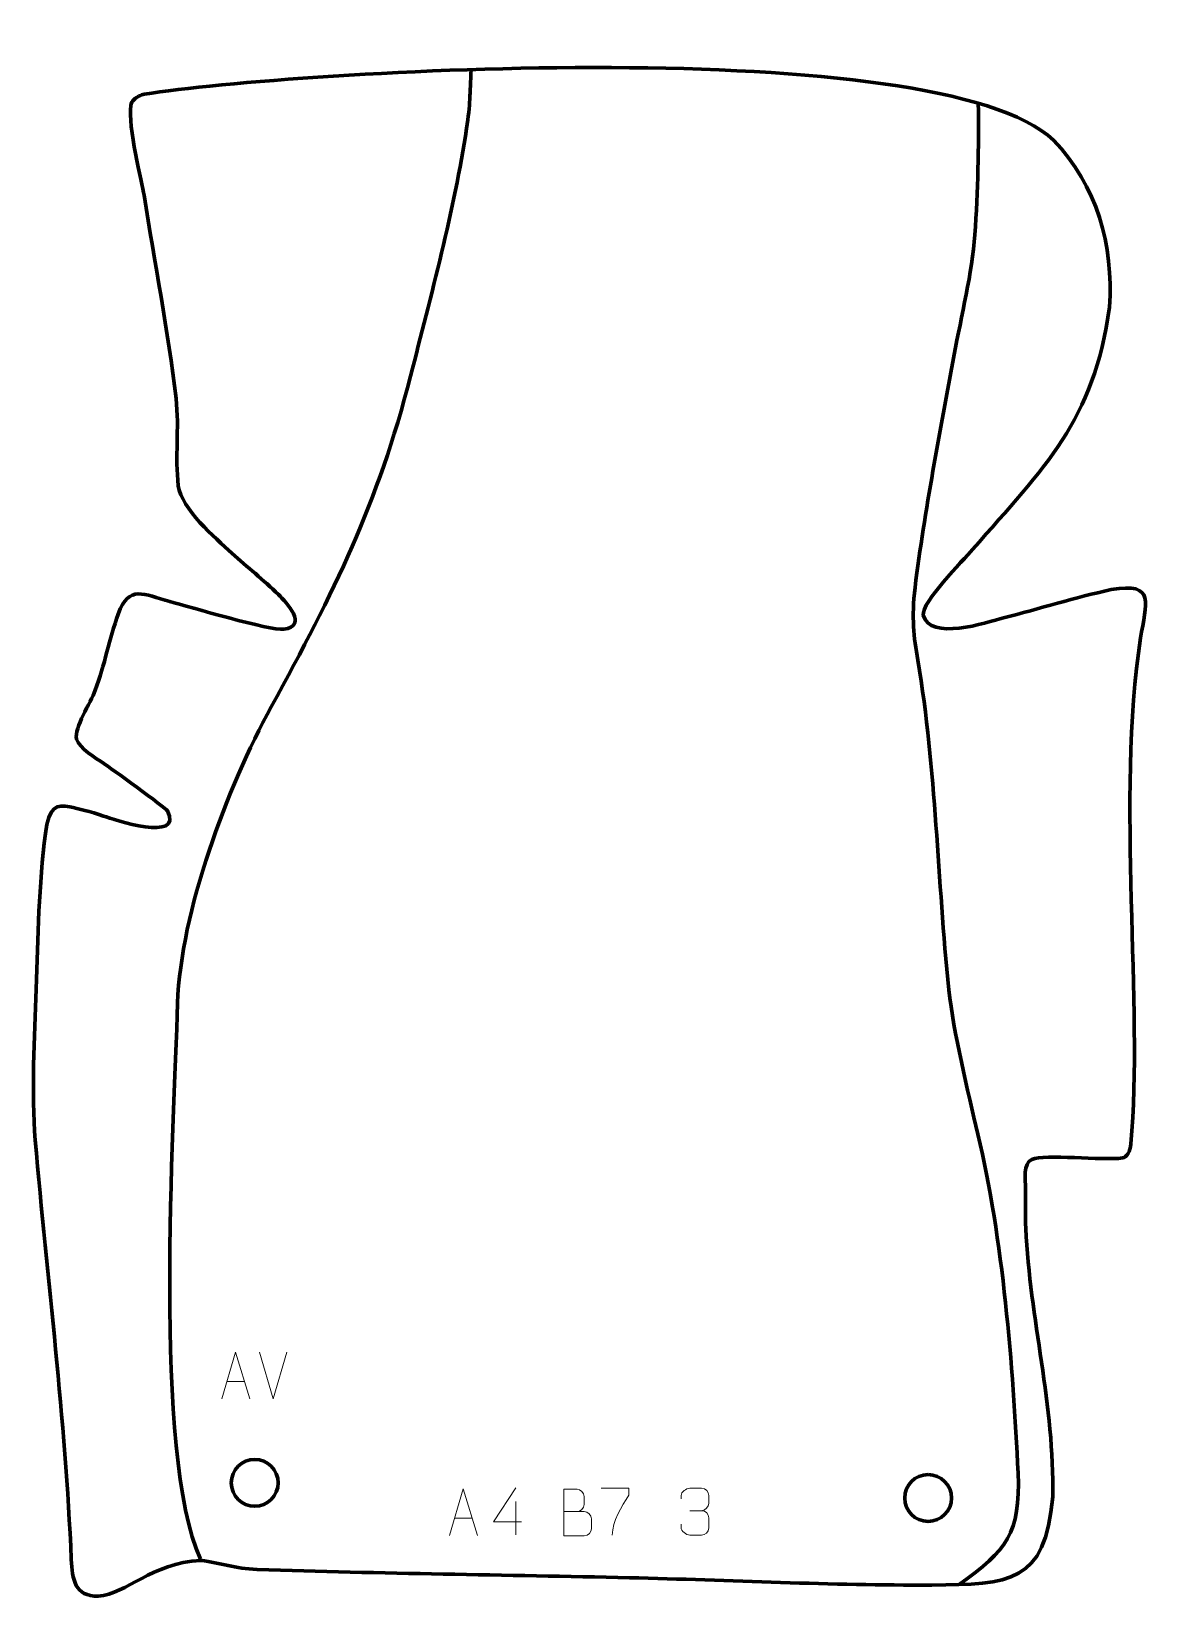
# Model space of a CAD drawing. Header units: millimetres. Extents: x -325 to 275, y -418 to 417.
import ezdxf

# ---------------------------------------------------------------- set-up
doc = ezdxf.new("R2010")
doc.units = ezdxf.units.MM
doc.header["$MEASUREMENT"] = 0
doc.layers.add('layer 2', color=7, linetype='Continuous')
doc.layers.add('layer 3', color=7, linetype='Continuous')

msp = doc.modelspace()

# ---------------------------------------------------------------- linework, layer by layer
at = {"layer": 'layer 2', "color": 142, "lineweight": 200}
for centre in [(-206.1326, -356.9749), (153.1718, -365.1108)]:
    msp.add_ellipse(centre, major_axis=(0, 12.5), ratio=1, dxfattribs=at)
at = {"layer": 'layer 2', "color": 142, "lineweight": 158}
for points, knots in [([(-235.1387, -397.7312), (-260.6228, -341.4102), (-249.2252, -168.0332), (-247.3258, -101.1489), (-247.3258, -101.1489), (-245.6147, -52.2262), (-220.8371, 13.9646), (-197.3203, 56.914), (-197.3203, 56.914), (-163.7534, 118.3291), (-140.5466, 164.8764), (-122.9937, 233.4098), (-122.9937, 233.4098), (-112.1078, 275.9125), (-99.6472, 322.2252), (-93.0702, 365.433), (-93.0702, 365.433), (-91.0591, 378.6455), (-91.4026, 383.5461), (-90.6828, 396.8882)], [0, 0, 0, 0, 0.16666667, 0.16666667, 0.16666667, 0.16666667, 0.33333333, 0.33333333, 0.33333333, 0.33333333, 0.5, 0.5, 0.5, 0.5, 0.66666667, 0.66666667, 0.66666667, 0.66666667, 1, 1, 1, 1]), ([(179.9463, 378.928), (180.3739, 355.4354), (179.6753, 332.0504), (178.1621, 308.7781), (178.1621, 308.7781), (176.7038, 288.5204), (170.8228, 265.2283), (167.1123, 244.8567), (167.1123, 244.8567), (159.6946, 204.1312), (151.2519, 161.645), (146.2319, 120.6624), (146.2319, 120.6624), (144.2187, 104.2264), (145.5467, 94.3288), (147.6734, 81.804), (147.6734, 81.804), (157.6724, 22.9162), (158.0366, -35.0656), (164.2838, -94.084), (164.2838, -94.084), (166.6994, -116.6969), (174.3695, -148.131), (179.7689, -171.0212), (179.7689, -171.0212), (193.1079, -226.6279), (198.5149, -294.895), (201.1808, -351.8006), (201.1808, -351.8006), (202.4858, -384.2849), (195.3725, -392.6578), (169.8384, -411.257)], [0, 0, 0, 0, 0.11111111, 0.11111111, 0.11111111, 0.11111111, 0.22222222, 0.22222222, 0.22222222, 0.22222222, 0.33333333, 0.33333333, 0.33333333, 0.33333333, 0.44444444, 0.44444444, 0.44444444, 0.44444444, 0.55555556, 0.55555556, 0.55555556, 0.55555556, 0.66666667, 0.66666667, 0.66666667, 0.66666667, 0.77777778, 0.77777778, 0.77777778, 0.77777778, 1, 1, 1, 1])]:
    msp.add_open_spline(points, degree=3, knots=knots, dxfattribs=at)
at = {"layer": 'layer 3', "color": 242, "lineweight": 158}
msp.add_open_spline([(-267.7421, 382.8244), (-266.8884, 383.2652), (-265.9832, 383.6549), (-265.0397, 383.8015), (-265.0397, 383.8015), (-184.7977, 396.276), (157.7403, 417.3032), (220.1005, 359.2555), (220.1005, 359.2555), (243.4073, 334.7281), (252.0886, 303.5393), (249.9897, 270.1895), (249.9897, 270.1895), (241.4395, 209.1109), (215.4545, 184.9789), (176.9536, 140.9509), (176.9536, 140.9509), (171.7589, 135.0104), (149.6105, 112.5515), (150.5919, 105.9372), (150.5919, 105.9372), (154.1062, 91.867), (184.0235, 101.8912), (193.4665, 104.3651), (193.4665, 104.3651), (212.3517, 109.3079), (231.8968, 115.3582), (250.8607, 119.48), (250.8607, 119.48), (275.1534, 123.7164), (269.3742, 112.0077), (266.5437, 93.6891), (266.5437, 93.6891), (253.3055, 8.0131), (268.2998, -103.4185), (261.3079, -176.206), (261.3079, -176.206), (260.9101, -180.3467), (259.3195, -183.3206), (256.9234, -183.6685), (256.9234, -183.6685), (246.2453, -185.2188), (215.1634, -181.4052), (208.5647, -184.4969), (208.5647, -184.4969), (203.6694, -186.7905), (205.1171, -195.3224), (205.1696, -200.0795), (205.1696, -200.0795), (205.1802, -207.0821), (205.0529, -214.2767), (205.2869, -221.2621), (205.2869, -221.2621), (207.4367, -269.1612), (220.725, -316.1487), (219.6795, -364.4323), (219.6795, -364.4323), (215.6385, -410.921), (196.6853, -411.0388), (155.1065, -411.5163), (155.1065, -411.5163), (101.6385, -411.8187), (47.3902, -408.8742), (-6.185, -407.6228), (-6.185, -407.6228), (-72.3931, -406.1003), (-138.6529, -405.412), (-204.8408, -403.2612), (-204.8408, -403.2612), (-216.8487, -402.7275), (-224.0944, -399.653), (-234.9794, -398.4067), (-234.9794, -398.4067), (-261.2076, -399.7205), (-274.4203, -416.2302), (-289.5891, -417.4403), (-289.5891, -417.4403), (-302.1253, -417.7361), (-303.6005, -408.3684), (-303.9931, -397.8977), (-303.9931, -397.8977), (-307.2455, -322.6137), (-316.6806, -249.0558), (-323.2885, -174.2031), (-323.2885, -174.2031), (-325.3545, -148.4058), (-323.6069, -119.6437), (-322.8313, -93.5839), (-322.8313, -93.5839), (-321.8746, -65.9992), (-321.232, -38.0927), (-317.8637, -10.6838), (-317.8637, -10.6838), (-316.0837, 3.8007), (-311.7483, 5.0945), (-304.7409, 3.5553), (-304.7409, 3.5553), (-300.4252, 2.6073), (-293.8004, 1.2258), (-286.7499, -1.286), (-286.7499, -1.286), (-281.6956, -3.0867), (-243.9856, -15.6856), (-252.7041, 1.4383), (-252.7041, 1.4383), (-253.463, 2.9289), (-284.0721, 25.0634), (-286.7082, 26.7636), (-286.7082, 26.7636), (-290.8072, 29.4074), (-299.7179, 34.9955), (-301.2754, 39.7842), (-301.2754, 39.7842), (-302.5693, 45.7091), (-293.7291, 59.1043), (-291.2088, 65.8212), (-291.2088, 65.8212), (-286.2001, 79.1703), (-283.6844, 93.4042), (-278.9936, 106.4059), (-278.9936, 106.4059), (-273.1975, 122.4707), (-265.3962, 116.8218), (-251.4384, 113.1333), (-251.4384, 113.1333), (-241.2672, 110.3619), (-197.6585, 97.4046), (-190.6357, 98.363), (-190.6357, 98.363), (-177.4627, 100.1609), (-189.1313, 112.5643), (-193.5106, 116.8363), (-193.5106, 116.8363), (-201.4124, 124.5444), (-210.086, 131.5267), (-218.311, 138.902), (-218.311, 138.902), (-227.4164, 147.3533), (-245.1801, 162.332), (-246.9048, 174.9132), (-246.9048, 174.9132), (-248.7971, 190.2234), (-246.2921, 205.1599), (-248.1277, 221.3754), (-248.1277, 221.3754), (-252.3205, 257.3376), (-259.5622, 293.9366), (-265.2074, 329.8542), (-265.2074, 329.8542), (-266.234, 336.2291), (-273.9158, 366.6704), (-272.2265, 377.723), (-272.2265, 377.723), (-271.8423, 380.2364), (-269.725, 381.8005), (-267.7421, 382.8244)], degree=3, knots=[0, 0, 0, 0, 0.025, 0.025, 0.025, 0.025, 0.05, 0.05, 0.05, 0.05, 0.075, 0.075, 0.075, 0.075, 0.1, 0.1, 0.1, 0.1, 0.125, 0.125, 0.125, 0.125, 0.15, 0.15, 0.15, 0.15, 0.175, 0.175, 0.175, 0.175, 0.2, 0.2, 0.2, 0.2, 0.225, 0.225, 0.225, 0.225, 0.25, 0.25, 0.25, 0.25, 0.275, 0.275, 0.275, 0.275, 0.3, 0.3, 0.3, 0.3, 0.325, 0.325, 0.325, 0.325, 0.35, 0.35, 0.35, 0.35, 0.375, 0.375, 0.375, 0.375, 0.4, 0.4, 0.4, 0.4, 0.425, 0.425, 0.425, 0.425, 0.45, 0.45, 0.45, 0.45, 0.475, 0.475, 0.475, 0.475, 0.5, 0.5, 0.5, 0.5, 0.525, 0.525, 0.525, 0.525, 0.55, 0.55, 0.55, 0.55, 0.575, 0.575, 0.575, 0.575, 0.6, 0.6, 0.6, 0.6, 0.625, 0.625, 0.625, 0.625, 0.65, 0.65, 0.65, 0.65, 0.675, 0.675, 0.675, 0.675, 0.7, 0.7, 0.7, 0.7, 0.725, 0.725, 0.725, 0.725, 0.75, 0.75, 0.75, 0.75, 0.775, 0.775, 0.775, 0.775, 0.8, 0.8, 0.8, 0.8, 0.825, 0.825, 0.825, 0.825, 0.85, 0.85, 0.85, 0.85, 0.875, 0.875, 0.875, 0.875, 0.9, 0.9, 0.9, 0.9, 0.925, 0.925, 0.925, 0.925, 0.95, 0.95, 0.95, 0.95, 1, 1, 1, 1], dxfattribs=at)
at = {"layer": 'layer 3', "color": 250, "lineweight": 9}
for points, knots in [([(-223.7105, -312.2704), (-223.7105, -312.2704), (-216.3395, -287.3169), (-216.3395, -287.3169), (-216.3395, -287.3169), (-216.3395, -287.3169), (-208.7696, -312.2704), (-208.7696, -312.2704)], [0, 0, 0, 0, 0.33333333, 0.33333333, 0.33333333, 0.33333333, 1, 1, 1, 1]), ([(-102.2357, -385.0727), (-102.2357, -385.0727), (-94.8647, -360.1192), (-94.8647, -360.1192), (-94.8647, -360.1192), (-94.8647, -360.1192), (-87.2948, -385.0727), (-87.2948, -385.0727)], [0, 0, 0, 0, 0.33333333, 0.33333333, 0.33333333, 0.33333333, 1, 1, 1, 1]), ([(-63.8211, -377.752), (-63.8211, -377.752), (-78.6428, -377.752), (-78.6428, -377.752), (-78.6428, -377.752), (-78.6428, -377.752), (-66.7652, -359.6815), (-66.7652, -359.6815)], [0, 0, 0, 0, 0.33333333, 0.33333333, 0.33333333, 0.33333333, 1, 1, 1, 1]), ([(-41.2767, -372.3698), (-37.6381, -372.3694), (-34.051, -372.3694), (-30.4116, -372.3698), (-30.4116, -372.3698), (-28.4362, -372.3871), (-26.5126, -374.1232), (-26.5126, -376.1728), (-26.5126, -376.1728), (-26.513, -377.3014), (-26.513, -380.3508), (-26.5126, -381.4797), (-26.5126, -381.4797), (-26.495, -383.3376), (-28.0371, -385.3515), (-30.3586, -385.3346), (-30.3586, -385.3346), (-33.9984, -385.3342), (-37.6378, -385.3342), (-41.2767, -385.3346), (-41.2767, -385.3346), (-41.2767, -377.0163), (-41.2767, -368.6985), (-41.2767, -360.381), (-41.2767, -360.381), (-38.903, -360.381), (-36.5289, -360.381), (-34.1547, -360.381), (-34.1547, -360.381), (-32.4739, -360.3634), (-30.3771, -362.2739), (-30.3594, -364.2363), (-30.3594, -364.2363), (-30.3598, -366.3024), (-30.3598, -366.4484), (-30.3594, -368.5149), (-30.3594, -368.5149), (-30.3421, -370.581), (-32.1966, -372.3871), (-34.2066, -372.3698)], [0, 0, 0, 0, 0.09090909, 0.09090909, 0.09090909, 0.09090909, 0.18181818, 0.18181818, 0.18181818, 0.18181818, 0.27272727, 0.27272727, 0.27272727, 0.27272727, 0.36363636, 0.36363636, 0.36363636, 0.36363636, 0.45454545, 0.45454545, 0.45454545, 0.45454545, 0.54545455, 0.54545455, 0.54545455, 0.54545455, 0.63636364, 0.63636364, 0.63636364, 0.63636364, 0.72727273, 0.72727273, 0.72727273, 0.72727273, 0.81818182, 0.81818182, 0.81818182, 0.81818182, 1, 1, 1, 1]), ([(-21.2522, -359.8902), (-21.2522, -359.8902), (-6.4361, -359.8902), (-6.4361, -359.8902), (-6.4361, -359.8902), (-6.4364, -361.1398), (-6.4364, -362.3894), (-6.4361, -363.6392), (-6.4361, -363.6392), (-10.4305, -369.6363), (-15.3457, -377.4699), (-15.3457, -384.8487)], [0, 0, 0, 0, 0.25, 0.25, 0.25, 0.25, 0.5, 0.5, 0.5, 0.5, 1, 1, 1, 1]), ([(21.3958, -365.6126), (21.3958, -365.6126), (21.3958, -363.7554), (21.3958, -363.7554), (21.3958, -363.7554), (21.3815, -362.0135), (24.046, -359.8954), (26.1051, -359.9181), (26.1051, -359.9181), (28.1692, -359.9181), (30.2332, -359.9181), (32.2969, -359.9181), (32.2969, -359.9181), (34.4914, -359.9093), (36.0897, -361.7561), (36.1341, -363.6682), (36.1341, -363.6682), (36.1337, -365.1033), (36.1337, -366.5384), (36.1341, -367.9739), (36.1341, -367.9739), (36.0855, -369.6274), (34.4829, -371.8574), (32.2846, -371.8474), (32.2846, -371.8474), (34.4883, -371.8586), (36.0963, -373.6618), (36.1503, -375.7213), (36.1503, -375.7213), (36.1499, -377.506), (36.1499, -379.2907), (36.1503, -381.0758), (36.1503, -381.0758), (36.1604, -383.1372), (34.1055, -384.9003), (32.2846, -384.8922), (32.2846, -384.8922), (30.2193, -384.8919), (28.1541, -384.8919), (26.0885, -384.8922), (26.0885, -384.8922), (23.9199, -384.8807), (21.3889, -382.4805), (21.3703, -381.0187), (21.3703, -381.0187), (21.3703, -381.0187), (21.3703, -379.1101), (21.3703, -379.1101)], [0, 0, 0, 0, 0.07692308, 0.07692308, 0.07692308, 0.07692308, 0.15384615, 0.15384615, 0.15384615, 0.15384615, 0.23076923, 0.23076923, 0.23076923, 0.23076923, 0.30769231, 0.30769231, 0.30769231, 0.30769231, 0.38461538, 0.38461538, 0.38461538, 0.38461538, 0.46153846, 0.46153846, 0.46153846, 0.46153846, 0.53846154, 0.53846154, 0.53846154, 0.53846154, 0.61538462, 0.61538462, 0.61538462, 0.61538462, 0.69230769, 0.69230769, 0.69230769, 0.69230769, 0.76923077, 0.76923077, 0.76923077, 0.76923077, 0.84615385, 0.84615385, 0.84615385, 0.84615385, 1, 1, 1, 1])]:
    msp.add_open_spline(points, degree=3, knots=knots, dxfattribs=at)
for points in [[(-196.351, -312.2777), (-196.351, -312.2777), (-203.6728, -287.3241), (-203.6728, -287.3241)], [(-189.0291, -287.3241), (-189.0291, -287.3241), (-196.3509, -312.2777), (-196.3509, -312.2777)], [(-220.9879, -303.021), (-220.9879, -303.021), (-211.4922, -303.021), (-211.4922, -303.021)], [(-66.7652, -366.9909), (-66.7652, -366.9909), (-66.7652, -384.6556), (-66.7652, -384.6556)], [(26.1055, -371.8578), (26.1055, -371.8578), (32.3019, -371.8578), (32.3019, -371.8578)], [(-99.5131, -375.8233), (-99.5131, -375.8233), (-90.0174, -375.8233), (-90.0174, -375.8233)]]:
    msp.add_open_spline(points, degree=3, dxfattribs=at)

doc.saveas('drawing.dxf')
